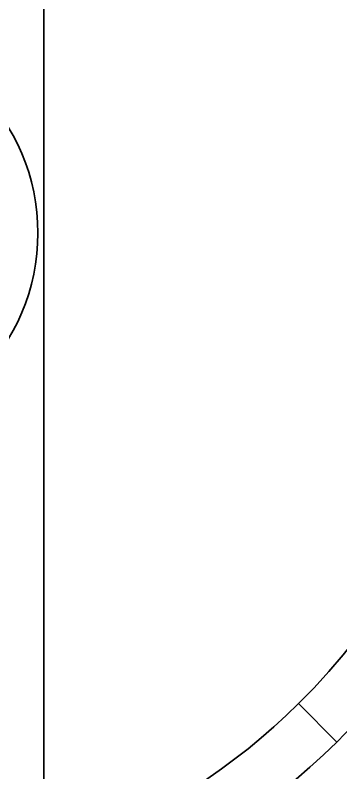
# Model space of a CAD drawing. Header units: millimetres. Extents: x -431 to 3717, y -325 to 2729.
# Drawn here: x 1381.54 to 1386.95, y 481.02 to 493.62 of the extents above; entities that cross this region are included whole.
import ezdxf

# ---------------------------------------------------------------- set-up
doc = ezdxf.new("R2010")
doc.units = ezdxf.units.MM

# ---------------------------------------------------------------- blocks, each defined once
blk = doc.blocks.new('Drawing View2')
at = {"color": 7, "linetype": 'Continuous', "lineweight": 35}
for p, q in [((1140.6, 255.2), (1140.6, 140)), ((1140.6, 255.2), (1140.6, 140)), ((1145.464, 143.535), (1144.832, 144.176))]:
    blk.add_line(p, q, dxfattribs=at)
blk.add_circle((1137.1, 152), 3.4, dxfattribs=at)
blk.add_circle((1137.1, 152), 3.4, dxfattribs=at)
for radius, start, end in [(24.5, 314.6585, 134.6585), (24.5, 314.6585, 134.6585), (21.5, 314.6585, 134.2993), (18.5, 314.9113, 134.6585), (24.5, 134.6585, 314.6585), (24.5, 134.6585, 314.6585), (21.5, 134.6585, 314.2993), (18.5, 134.9113, 314.6585), (11.9, 314.6585, 134.6585), (11, 314.6585, 134.6585), (11, 314.6585, 134.6585), (11.9, 134.6585, 314.6585), (11, 134.6585, 314.6585), (11, 134.6585, 314.6585)]:
    blk.add_arc((1137.1, 152), radius, start, end, dxfattribs=at)

msp = doc.modelspace()

# ---------------------------------------------------------------- block references
at = {"color": 7, "linetype": 'Continuous', "lineweight": 35}
msp.add_blockref('Drawing View2', (241.415, 338), dxfattribs=at)

doc.saveas('drawing.dxf')
